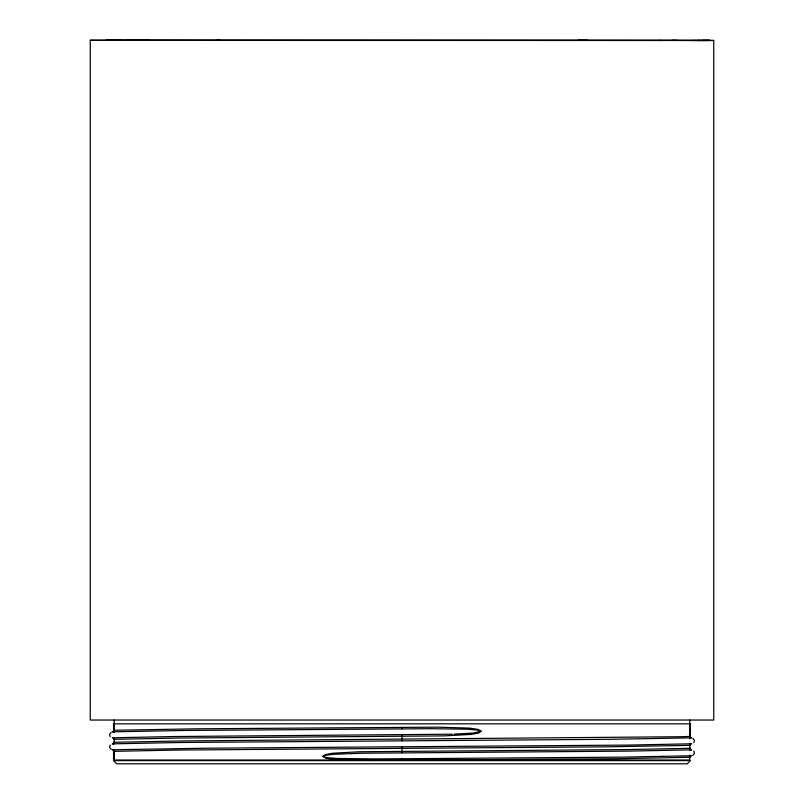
<?xml version="1.0" encoding="UTF-8"?>
<svg xmlns="http://www.w3.org/2000/svg" width="804" height="804" viewBox="0 0 804 804"><rect width="100%" height="100%" fill="white"/><g stroke="black" fill="none" stroke-linecap="round" stroke-linejoin="round"><path stroke-width="1.21" d="M113.555 760.604L690.445 760.604L687.249 763.8L116.751 763.8L113.555 760.604L113.555 751.348L177.503 750.042L607.502 746.826L690.445 745.348L689.43 745.187M114.359 730.444L113.555 730.293L113.555 723.831L690.445 723.831L690.435 736.313L683.933 736.695L184.95 740.916L113.555 742.303L114.389 742.434M690.445 723.831L690.154 736.203M111.203 732.293L109.495 734.353L110.238 736.635M692.797 755.348L694.505 753.278L693.762 750.996M110.259 744.996L109.495 747.278L111.183 749.348M693.741 742.635L694.505 740.353L692.817 738.293M113.555 730.293L195.382 728.826L437.607 727.168L469.697 728.122L478.068 729.419L481.174 731.258L478.581 733.027L471.466 734.394L444.31 735.881L178.006 738.052L113.605 739.318L114.52 739.509M112.369 749.77L206.206 748.212L627.381 745.097L691.651 743.79L690.626 743.64M452.31 734.193L173.604 736.534L112.349 737.801L113.856 738.002M454.049 734.142L473.385 733.067L480.943 731.268L477.244 730.042L467.365 729.198L430.683 728.705L183.523 730.484L112.349 731.841L113.625 732.032M704.334 40.481L697.53 40.481L713.731 40.451L713.731 720.042L90.269 720.042L90.269 40.27L141.092 40.22M120.63 40.311L106.249 40.27L119.032 40.24M713.731 40.451L701.239 40.481L709.741 40.451L704.284 40.471M690.355 755.609L691.641 755.77L621.351 757.147L375.156 758.926L336.635 758.433L326.524 757.559L323.057 756.373L325.58 755.288L333.037 754.343L360.433 753.247L629.12 751.107L691.651 749.841L690.063 749.629M126.992 40.22L587.463 40.311M106.249 40.361L709.741 40.361M216.537 40.411L661.36 40.512M659.21 40.501L695.48 40.491M693.159 40.481L700.264 40.481L671.973 40.381M577.955 40.311L677.008 40.381M142.64 40.351L220.165 40.411M149.303 40.351L90.269 40.27M113.917 749.991L112.359 749.81M690.264 737.66L691.641 737.861L608.799 739.318L181.071 742.494L112.349 743.851L113.575 744.012M114.681 751.509L113.615 751.378M689.631 748.142L690.445 748.293L628.175 749.559L359.679 751.76L332.534 753.237L325.429 754.604L322.836 756.373L325.932 758.222L334.303 759.509L367.8 760.463L617.482 758.725L690.194 757.257M402 727.298L402.01 728.846M401.99 734.806L402.01 740.836M401.99 746.795L402.01 752.825M401.99 758.785L402 760.333M689.752 720.042L689.752 738.775M689.752 743.77L689.752 750.021M689.752 755.016L689.752 760.011L114.248 760.011L114.248 750.021M114.248 720.042L114.248 732.534M114.248 737.529L114.248 743.77"/></g></svg>
